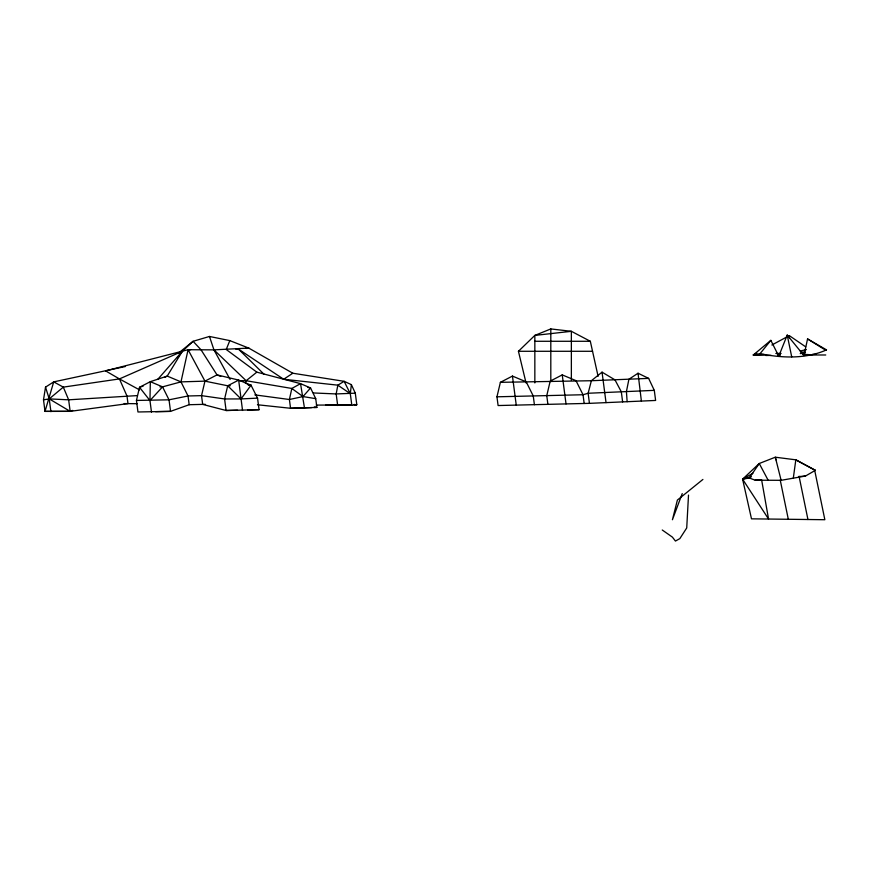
<?xml version="1.0" encoding="UTF-8"?>
<svg xmlns="http://www.w3.org/2000/svg" width="870" height="870" viewBox="0 0 870 870"><rect width="100%" height="100%" fill="white"/><g stroke="black" fill="none" stroke-linecap="round" stroke-linejoin="round"><path stroke-width="1.3" d="M688.507 495.095L686.724 527.959L679.84 538.617L675.446 541.064L672.401 537.127L662.255 530.004M351.371 384.638L350.305 393.686L351.817 405.224L356.809 404.724L355.297 393.175L351.371 384.638L344.139 381.321L292.809 373.23L248.744 348.087L229.8 340.605L209.474 336.462L193.086 341.301L178.644 353.002M793.309 478.174L795.822 459.828L775.311 457.207L759.249 463.503L742.599 479.163L751.495 518.835L824.847 519.716L814.625 470.017L795.822 459.828L815.397 470.3L805.489 476.031L781.119 480.316L755.193 480.196L749.32 477.989L742.599 479.163L768.558 519.042L761.609 479.816M190.726 349.686L188.072 349.718L105.574 370.87L119.44 378.918L126.998 396.046L127.988 403.626L70.155 411.358L45.012 411.379L43.5 399.83L45.523 387.139L53.722 381.876L125.378 366.52M825.739 350.262L826.5 349.86L807.556 338.93L803.989 355.602L787.23 335.059L778.77 356.189L770.842 340.355L753.311 354.982L765.382 354.982M220.762 376.46L217.011 374.883L201.013 349.783L193.086 341.301L182.33 351.295L167.225 376.079L150.325 381.669L139.515 387.291L136.449 400.439L137.96 411.978L170.531 411.369L189.171 404.713L188.029 395.98L180.982 381.876L188.072 349.718L213.944 349.86L248.744 348.087L246.112 348.185M188.072 349.718L204.961 381.147L201.525 395.643L202.677 404.387L226.102 410.499L259.064 409.683L257.553 398.134L251.017 385.203L238.663 380.081L217.011 374.883L204.961 381.147L180.982 381.876L162.549 386.856L159.982 386.9M242.545 410.477L238.663 380.081L227.712 385.78L224.59 398.96L226.102 410.499L237.51 410.216M496.955 396.807L500.391 382.321L512.452 376.079L526.219 381.876L591.372 380.723L648.629 378.385L654.294 390.358L655.621 400.45L589.447 403.354L498.097 405.54L496.955 396.807L583.03 394.741L588.131 393.262L654.294 390.358M245.492 383.235L246.145 380.723L256.824 372.153L300.541 383.637L310.557 387.966L315.723 398.656L316.876 407.421L290.547 408.28L257.455 404.757M682.232 493.605L672.423 519.738L677.393 500.065L702.906 479.446M229.8 340.605L226.233 349.501L256.824 372.153M749.32 477.989L759.249 463.503L768.156 480.262M247.221 384.344L251.017 385.203L241.033 398.928L224.59 398.96L201.525 395.643L188.029 395.98L169.019 399.819L136.449 400.439M177.458 357.7L182.33 351.295L119.44 378.918L63.303 387.128L49.231 398.895L43.5 399.83M756.791 353.111L753.311 354.982L760.086 353.633L770.842 340.355M157.796 379.32L182.33 351.295M143.126 386.139L139.515 387.291L149.966 400.57L150.325 381.669L162.549 386.856L149.966 400.57L151.478 412.108M526.045 382.93L518.433 351.284L534.843 335.407L550.808 328.936L571.362 331.307L590.328 341.279L598.103 376.34M622.626 401.896L621.311 391.804L614.981 379.864L602.051 372.153L591.372 380.723L588.131 393.262L589.447 403.354M235.868 349.174L238.521 349.153L283.685 379.255L292.809 373.23M648.629 378.385L638.036 373.23L628.912 379.255L626.422 391.587L627.139 401.701M752.887 473.28L742.599 479.163L751.462 476.771M771.875 344.998L789.286 335.624L805.62 346.793M584.172 403.484L583.03 394.741L575.994 380.658L562.237 374.883L550.188 381.147L546.762 395.643L547.904 404.387M164.811 377.319L167.225 376.079L180.982 381.876M760.086 353.633C781.499 358.125 806.175 359.158 826.5 349.86M72.689 410.412L70.155 411.358L45.012 411.379L53.722 381.876L63.303 387.128L68.643 399.819L70.155 411.358L49.231 398.895L45.523 387.139M800.204 351.034L806.403 349.599M757.748 479.74L755.193 480.196L760.489 479.762M246.221 348.457L248.744 348.087L246.058 348.348M800.248 353.611L805.489 352.861M355.297 393.175L336.168 393.936L313.374 392.957M801.02 352.306L805.044 351.915M777.41 354.471L779.988 354.242M798.867 476.575L805.489 476.031M257.553 398.134L241.033 398.928L227.712 385.78L204.961 381.147M753.311 354.982L763.871 354.514M137.373 395.589L68.643 399.819L49.231 398.895L50.917 411.673M350.436 404.974L316.299 405.094M354.264 404.822L356.809 404.724L354.155 404.474M311.612 407.595L290.547 408.28L289.405 399.515L291.831 388.466L300.541 383.637L304.489 408.117M314.244 407.508L316.876 407.421L314.244 407.062M227.712 385.78L230.3 385.714M248.428 385.269L251.017 385.203M205.266 404.322L189.171 404.713M247.656 409.966L259.064 409.683M765.828 355.504L771.135 355.384M777.78 355.232L780.433 355.167M802.999 354.645L808.306 354.525M812.297 354.438L816.277 354.34M155.6 411.651L170.531 411.369L169.019 399.819L162.549 386.856M500.391 382.321L526.219 381.876L533.256 395.98L534.397 404.713M351.817 405.224L325.815 405.007M775.844 353.481L781.097 353.427M534.843 341.279L590.328 341.279M518.433 351.284L592.546 351.284M805.62 354.982L825.739 354.982M239.739 380.701L246.145 380.723L291.831 388.466L302.978 396.568L315.723 398.656M124.095 403.593L137.134 403.702M283.685 379.255L337.843 385.171L350.305 393.686L344.139 381.321L337.843 385.171L336.168 393.936L337.68 405.474L335.08 404.996M254.856 394.871L289.405 399.515L302.978 396.568L310.557 387.966L307.926 387.444M814.625 470.017L815.397 470.3M119.44 378.918L139.581 389.901M807.556 338.93L824.608 349.555M209.474 336.462L213.944 349.86L246.145 380.723M238.521 349.153L264.067 374.274M213.944 349.86L230.115 379.472M781.119 480.316L775.311 457.207L775.942 459.828M787.23 335.059L791.711 356.874M799.073 476.347L807.947 519.51M780.227 480.044L788.307 519.281M638.036 373.23L641.386 401.081M602.051 372.153L606.031 402.625M562.237 374.883L566.033 403.93M512.452 376.079L516.247 405.126M789.286 335.624L789.427 338.158M571.362 380.288L571.362 331.307L534.843 335.407L534.843 382.93M550.808 328.936L550.808 381.615"/></g></svg>
